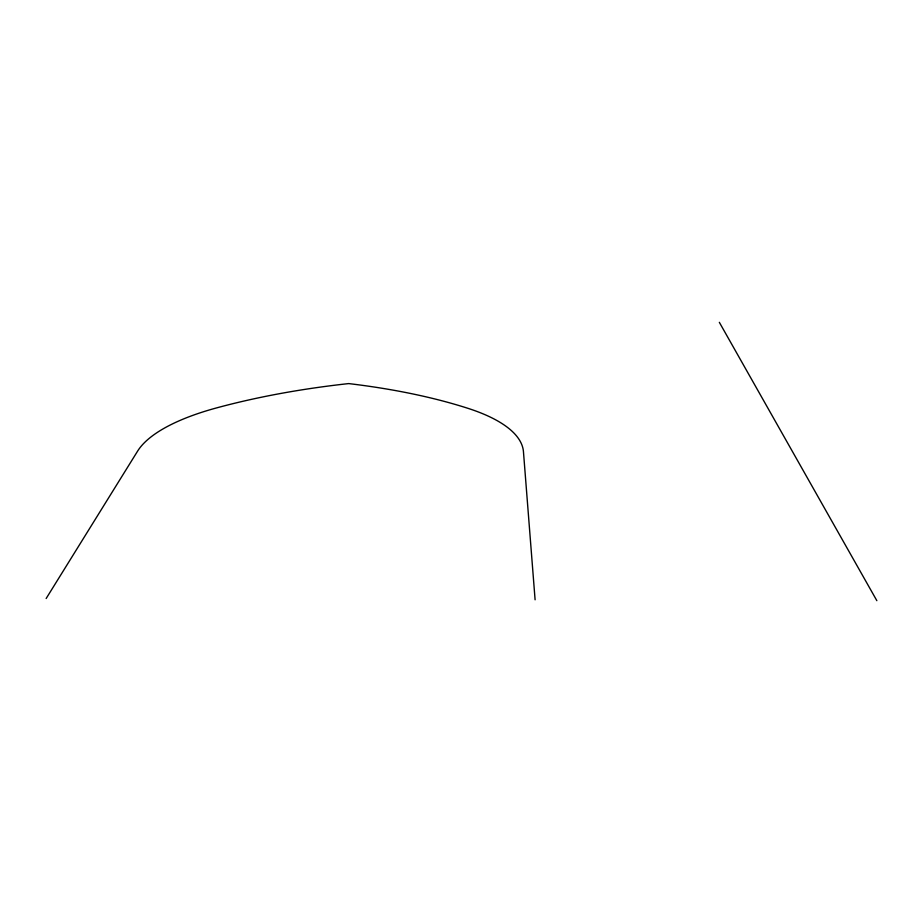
<?xml version="1.0" encoding="UTF-8"?>
<svg xmlns="http://www.w3.org/2000/svg" width="923" height="923" viewBox="0 0 923 923"><rect width="100%" height="100%" fill="white"/><g stroke="black" fill="none" stroke-linecap="round" stroke-linejoin="round"><path stroke-width="1.38" d="M46.15 598.519L137.619 451.105A195.284 67.148 -2 0 1 216.432 407.943A437.952 170.917 -0.1 0 1 348.709 383.587A446.49 166.671 -4.9 0 1 467.869 408.301A195.284 67.148 -2 0 1 523.456 451.762L535.098 599.788M719.34 322.323L876.85 600.677"/></g></svg>
